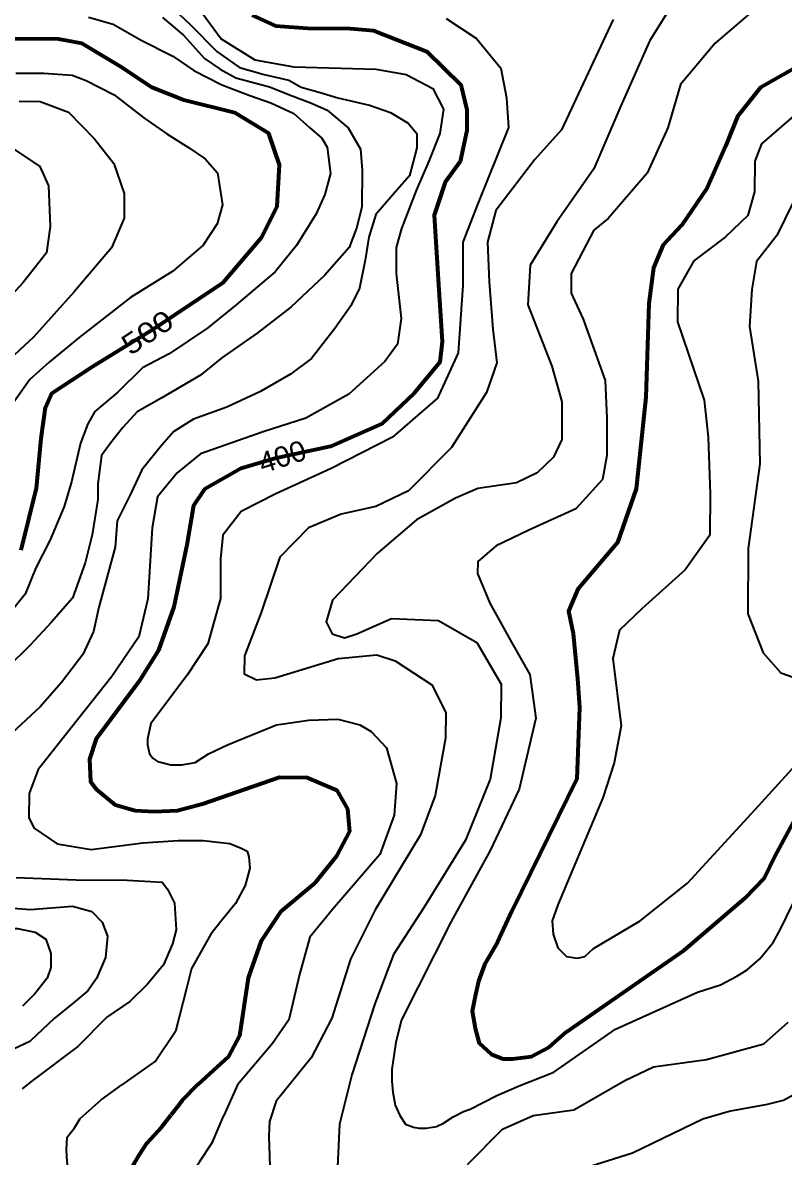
# Model space of a CAD drawing. Header units: metres. Extents: x 552626 to 559174, y 1843804 to 1852371.
# Drawn here: x 554216 to 554848, y 1850451 to 1851393 of the extents above; entities that cross this region are included whole.
import ezdxf
from ezdxf.enums import TextEntityAlignment as Align

# ---------------------------------------------------------------- set-up
doc = ezdxf.new("R2010")
doc.units = ezdxf.units.M
doc.header["$LTSCALE"] = 6.8
doc.layers.add('1', color=7, linetype='Continuous', lineweight=25)
doc.layers.add('2', color=7, linetype='Continuous', lineweight=53)
doc.layers.add('4', color=7, linetype='Continuous')

msp = doc.modelspace()

# ---------------------------------------------------------------- linework, layer by layer
at = {"layer": '1'}
for points in [[(554874.35, 1851448.05), (554791.04, 1851376.34), (554762.07, 1851342.04), (554751.7, 1851305.99), (554734.55, 1851268.33), (554702.18, 1851230.77), (554690.28, 1851221), (554671.45, 1851185), (554671.35, 1851168.58), (554681.36, 1851147.17), (554699.65, 1851096.17), (554701.14, 1851064.96), (554700.95, 1851033.77), (554697.44, 1851014.09), (554675.3, 1850989.6), (554636.29, 1850971.79), (554609.15, 1850958.83), (554593.85, 1850945.79), (554593.79, 1850935.94), (554603.78, 1850911.25), (554622.18, 1850878.3), (554637.23, 1850851.93), (554642.08, 1850815.78), (554628.18, 1850756.77), (554604.18, 1850706.02), (554571.68, 1850647.12), (554530.58, 1850565.29), (554525.93, 1850546.7), (554523.95, 1850533.51), (554522.63, 1850524.28), (554522.63, 1850514.4), (554523.29, 1850505.17), (554525.27, 1850494.62), (554529.22, 1850486.05), (554533.83, 1850478.8), (554540.42, 1850476.17), (554545.03, 1850475.51), (554550.96, 1850475.51), (554559.52, 1850476.82), (554565.45, 1850479.46), (554573.35, 1850484.73), (554581.92, 1850489.35), (554587.61, 1850491.06), (554609.67, 1850502.41), (554628.32, 1850510.5), (554657.14, 1850521.81), (554708.1, 1850557.61), (554776.36, 1850588.4), (554795.32, 1850594.29), (554809.05, 1850601.49)], [(554764.01, 1851422.5), (554736.67, 1851378.35), (554712.66, 1851324.32), (554690.34, 1851271.92), (554659.62, 1851227.79), (554637.41, 1851191.81), (554635.52, 1851158.99), (554655.49, 1851107.97), (554663.76, 1851078.36), (554663.56, 1851047.17), (554656.71, 1851032.44), (554643.09, 1851019.39), (554626.13, 1851011.29), (554593.97, 1851006.56), (554575.32, 1850998.47), (554543.07, 1850980.62), (554510.77, 1850952.91), (554473.32, 1850913.74), (554468.13, 1850895.72), (554473.14, 1850885.83), (554483.27, 1850882.49), (554493.43, 1850885.7), (554522.26, 1850898.66), (554561.15, 1850896.77), (554593.16, 1850878.51), (554613.24, 1850843.91), (554613.07, 1850816), (554604.29, 1850765.16), (554583.68, 1850714.39), (554549.51, 1850658.79), (554523.89, 1850619.55), (554508.41, 1850578.6), (554489.44, 1850519.62), (554479.04, 1850478.64), (554477.09, 1850437.61)], [(554336.55, 1851409.12), (554355.43, 1851391.46), (554377.21, 1851369.4), (554396.11, 1851356.13), (554416.53, 1851350.15), (554436.95, 1851345.64), (554447.14, 1851339.73), (554463.18, 1851335.24), (554477.77, 1851330.76), (554504.02, 1851324.75), (554521.52, 1851318.79), (554536.07, 1851309.93), (554543.32, 1851301.12), (554543.25, 1851289.42), (554537.26, 1851266.07), (554526.96, 1851254.44), (554509.3, 1851234.09), (554503.33, 1851215.12), (554500.29, 1851196.14), (554495.76, 1851172.78), (554488.37, 1851158.21), (554475.1, 1851139.29), (554455.95, 1851114.56), (554438.34, 1851101.52), (554413.41, 1851087.06), (554385.58, 1851074.08), (554357.76, 1851064.02), (554341.62, 1851053.89), (554331.32, 1851042.26), (554315.12, 1851021.9), (554306.24, 1851002.95), (554294.41, 1850979.64), (554292.81, 1850957.72), (554279.35, 1850908.11), (554274.84, 1850887.67), (554265.95, 1850868.72), (554248.28, 1850845.45), (554230.62, 1850825.09), (554207.11, 1850803.31)], [(554361.68, 1851405.94), (554380.75, 1851379.97), (554408.76, 1851362.55), (554441.28, 1851356.6), (554509.34, 1851354.73), (554534.47, 1851350.27), (554556.59, 1851338.63), (554565.36, 1851321.34), (554562.28, 1851301.25), (554553.25, 1851278.32), (554542.74, 1851253.96), (554530.7, 1851222.43), (554526.17, 1851206.65), (554526.03, 1851185.11), (554530.23, 1851147.73), (554527.14, 1851126.2), (554516.69, 1851111.9), (554486.93, 1851084.79), (554451.28, 1851064.9), (554415.7, 1851053.63), (554363.79, 1851035.28), (554344.45, 1851019.6), (554328.05, 1850999.59), (554323.45, 1850973.76), (554320.12, 1850914.88), (554312.52, 1850883.32), (554290.12, 1850850.42), (554228.96, 1850773.23), (554221.43, 1850753.16), (554221.3, 1850733.05), (554225.69, 1850724.4), (554244.85, 1850711.35), (554272.94, 1850706.87), (554315.89, 1850712.34), (554345.22, 1850714.22), (554365.84, 1850714.22), (554388.04, 1850711.84), (554397.56, 1850707.87), (554402.32, 1850705.49), (554403.9, 1850700.73), (554404.7, 1850691.2), (554400.73, 1850676.92), (554392.8, 1850661.84), (554381.7, 1850648.35), (554372.18, 1850636.45), (554356.32, 1850607.88), (554352.12, 1850591.44), (554343.02, 1850555.58), (554326.59, 1850531.26), (554298.34, 1850511.32)], [(554270.73, 1851397.92), (554291.14, 1851391.94), (554314.43, 1851378.64), (554340.65, 1851365.32), (554358.1, 1851353.52), (554381.4, 1851341.68), (554404.72, 1851332.76), (554422.22, 1851326.8), (554441.15, 1851317.91), (554454.22, 1851306.14), (554464.4, 1851297.3), (554468.73, 1851289.97), (554471.52, 1851268.02), (554467.02, 1851250.51), (554459.62, 1851234.48), (554443.38, 1851208.27), (554425.72, 1851186.45), (554393.4, 1851158.88), (554369.91, 1851140.03), (554337.63, 1851118.31), (554315.65, 1851106.75), (554295.07, 1851086.42), (554275.98, 1851070.46), (554270.07, 1851060.26), (554264.12, 1851044.22), (554256.62, 1851012.11), (554250.65, 1850991.68), (554238.78, 1850963.98), (554226.95, 1850940.67), (554218.05, 1850918.8), (554201.85, 1850898.44)], [(554332.09, 1851397.49), (554349.53, 1851382.76), (554366.94, 1851363.65), (554380.03, 1851354.8), (554393.14, 1851347.41), (554420.85, 1851339.92), (554439.79, 1851332.5), (554455.82, 1851326.55), (554468.93, 1851320.62), (554486.37, 1851305.89), (554496.49, 1851288.29), (554497.84, 1851270.74), (554497.65, 1851240.04), (554493.15, 1851222.53), (554487.21, 1851206.49), (554466.61, 1851183.23), (554438.69, 1851157.09), (554410.8, 1851135.34), (554381.45, 1851115.06), (554363.83, 1851100.56), (554331.57, 1851081.76), (554311.04, 1851070.19), (554299.28, 1851057.11), (554288.97, 1851044.02), (554281.6, 1851033.83), (554278.53, 1851010.46), (554278.45, 1850997.31), (554273.88, 1850968.1), (554267.89, 1850944.75), (554257.48, 1850915.58), (554239.82, 1850895.23), (554222.17, 1850876.34), (554203.06, 1850857.46)], [(554567.54, 1851396.77), (554592.8, 1851380.2), (554612.94, 1851355.44), (554617.86, 1851330.79), (554619.39, 1851306.15), (554593.63, 1851242.28), (554581.59, 1851211.16), (554581.36, 1851175.05), (554577.63, 1851119.25), (554560.48, 1851081.6), (554523.07, 1851049), (554472.17, 1851023.05), (554426.38, 1851001.99), (554397.54, 1850987.4), (554382.2, 1850967.79), (554380.38, 1850948.1), (554380.18, 1850915.27), (554369.79, 1850877.57), (554352.72, 1850851.41), (554322.4, 1850811.29), (554319.63, 1850798.35), (554319.63, 1850793.72), (554321.48, 1850786.33), (554324.25, 1850782.63), (554327.95, 1850779.86), (554331.64, 1850778.93), (554339.03, 1850777.08), (554348.27, 1850777.08), (554359.36, 1850778.93), (554370.44, 1850786.33), (554386.14, 1850793.72), (554426.79, 1850810.37), (554453.58, 1850814.06), (554477.6, 1850814.99), (554496.07, 1850810.37), (554505.31, 1850804.82), (554518.07, 1850791.27), (554526.34, 1850761.66), (554524.48, 1850735.41), (554512.44, 1850702.65), (554473.26, 1850656.93), (554454.51, 1850634.06), (554445.86, 1850602.92), (554437.17, 1850565.21), (554423.51, 1850545.6), (554394.55, 1850511.3), (554383.18, 1850486.05)], [(554706.21, 1851395.87), (554685.64, 1851351.67), (554663.36, 1851304.2), (554641.22, 1851279.71), (554608.82, 1851237.23), (554601.89, 1851211), (554603.38, 1851178.16), (554606.51, 1851138.74), (554609.72, 1851110.81), (554601.11, 1851086.23), (554572.07, 1851040.45), (554536.33, 1851004.55), (554509.19, 1850991.59), (554480.4, 1850985.2), (554453.27, 1850973.88), (554429.44, 1850949.4), (554413.93, 1850903.53), (554400.18, 1850867.5), (554400.08, 1850852.72), (554410.2, 1850847.74), (554425.43, 1850849.28), (554477.96, 1850865.37), (554510.11, 1850868.45), (554525.3, 1850863.43), (554555.61, 1850843.54), (554567.3, 1850820.48), (554567.17, 1850799.14), (554558.42, 1850751.58), (554546.37, 1850718.82), (554508.78, 1850656.67), (554488.22, 1850615.76), (554472.7, 1850566.6), (554455.58, 1850533.87), (554426.6, 1850497.93), (554421.1, 1850480.8), (554420.52, 1850469.12), (554421.68, 1850427.09)], [(554069.3, 1851368.82), (554081.91, 1851361), (554108.08, 1851341.83), (554129.87, 1851322.69), (554148.81, 1851313.8), (554183.79, 1851300.43), (554208.55, 1851288.58), (554230.37, 1851273.82), (554237.57, 1851257.7), (554238.82, 1851224.07), (554235.76, 1851202.16), (554216.62, 1851177.44), (554196.03, 1851155.64), (554185.66, 1851133.78), (554167.93, 1851101.73), (554160.48, 1851078.39), (554154.48, 1851053.58), (554141.17, 1851027.35), (554108.81, 1850992.47), (554086.69, 1850960.45), (554069.3, 1850945.33)], [(554210.37, 1851351.4), (554233.75, 1851351.26), (554257.11, 1851349.65), (554268.77, 1851345.19), (554292.07, 1851333.35), (554316.78, 1851314.19), (554335.69, 1851300.92), (554354.61, 1851289.11), (554367.7, 1851280.25), (554377.86, 1851268.5), (554382.07, 1851242.16), (554377.59, 1851226.11), (554365.79, 1851208.64), (554340.82, 1851186.87), (554305.62, 1851165.17), (554263.05, 1851131.81), (554238.08, 1851111.51), (554221.92, 1851096.99), (554208.65, 1851078.07)], [(554213.16, 1851328), (554230.7, 1851327.89), (554254.01, 1851318.98), (554275.79, 1851296.91), (554291.73, 1851276.35), (554300.34, 1851251.45), (554300.21, 1851230.98), (554289.83, 1851206.2), (554258.92, 1851169.85), (554225.08, 1851132.06), (554201.57, 1851110.28)], [(554868.83, 1851326.72), (554829.54, 1851292.65), (554823.87, 1851278.23), (554823.71, 1851252.95), (554818.01, 1851233.11), (554799.29, 1851215.17), (554773.12, 1851195.47), (554759.95, 1851172.07), (554759.78, 1851144.97), (554781.69, 1851079.81), (554785.22, 1851049.08), (554786.79, 1851002.11), (554786.57, 1850967.79), (554765.92, 1850939.02), (554730.37, 1850906.74), (554711.65, 1850888.79), (554705.92, 1850865.34), (554713.01, 1850809.31), (554707.24, 1850778.64), (554697.75, 1850749.8), (554660.31, 1850660.74), (554655.7, 1850647.56), (554656.35, 1850636.35), (554660.31, 1850625.15), (554667.55, 1850617.9), (554676.77, 1850616.58), (554682.7, 1850617.9), (554689.95, 1850624.49), (554728.81, 1850647.56), (554768.01, 1850678.91), (554824.21, 1850739.97), (554863.55, 1850783.07)], [(554855.44, 1851243.67), (554842.24, 1851216.66), (554825.36, 1851195.09), (554821.49, 1851171.63), (554819.44, 1851140.94), (554826.6, 1851095.74), (554828.03, 1851027.09), (554818.28, 1850956.71), (554817.94, 1850902.52), (554830.76, 1850869.93), (554845.54, 1850853.58), (554865.96, 1850846.23)], [(554210.73, 1850683.43), (554260.39, 1850681.65), (554302.76, 1850681.39), (554331.97, 1850679.74), (554336.31, 1850673.87), (554342.08, 1850662.14), (554343.4, 1850640.2), (554340.41, 1850628.53), (554332.99, 1850611.03), (554319.75, 1850595.04), (554305.05, 1850580.51), (554285.97, 1850567.48), (554261.82, 1850543.28), (554222.75, 1850513.93), (554215.6, 1850507.96)], [(554096.7, 1850671.07), (554106.8, 1850652), (554119.86, 1850637.3), (554131.52, 1850632.84), (554146.12, 1850631.29), (554162.24, 1850639.96), (554179.78, 1850641.31), (554211.92, 1850641.11), (554226.51, 1850638.09), (554235.24, 1850632.19), (554239.55, 1850620.47), (554239.47, 1850608.78), (554236.5, 1850600.02), (554226.19, 1850586.93), (554215.9, 1850576.77)], [(554201.81, 1850658.67), (554222.25, 1850657.08), (554257.33, 1850659.78), (554273.38, 1850655.3), (554282.08, 1850646.47), (554286.39, 1850634.75), (554284.82, 1850617.22), (554277.41, 1850599.72), (554270.04, 1850589.54), (554258.29, 1850579.38), (554242.14, 1850566.33), (554222.51, 1850547.77)], [(554809.05, 1850601.49), (554817.55, 1850606.72), (554828.02, 1850615.88), (554839.13, 1850629.63), (554845.02, 1850640.1), (554855.48, 1850661.7)], [(554585.37, 1850445.13), (554614.3, 1850474.5), (554639.74, 1850485.84), (554673.59, 1850490.55), (554716.02, 1850514.91), (554739.77, 1850526.25), (554783.78, 1850532.54), (554831.21, 1850545.38), (554851.62, 1850563.31)], [(554158.38, 1850486.49), (554158.38, 1850491.26), (554161.96, 1850502.6), (554166.73, 1850508.56), (554181.03, 1850519.89), (554195.93, 1850531.23), (554208.45, 1850541.37), (554222.51, 1850547.77)], [(554255.5, 1850429.65), (554254.94, 1850436.39), (554253.75, 1850441.75), (554253.15, 1850447.72), (554252.55, 1850457.26), (554253.15, 1850468), (554259.11, 1850475.75), (554263.88, 1850483.51), (554281.16, 1850499.02), (554298.34, 1850511.32)], [(554676.53, 1850440.54), (554722.28, 1850455.03), (554780.82, 1850483.17), (554802.44, 1850489.58), (554834.47, 1850495.19), (554847.7, 1850498.57), (554871.46, 1850511.56)], [(554341.96, 1850379.72), (554341.96, 1850388.07), (554341.96, 1850401.19), (554341.96, 1850409.54), (554343.75, 1850417.89), (554349.11, 1850426.84), (554363.41, 1850448.32), (554373.55, 1850463.82), (554383.18, 1850486.05)]]:
    msp.add_lwpolyline(points, dxfattribs=at)
at = {"layer": '2'}
for points in [[(554406.59, 1851399.39), (554426.01, 1851390.67), (554452.55, 1851388.79), (554487.96, 1851388.56), (554507.42, 1851386.72), (554551.58, 1851369.26), (554579.73, 1851341.58), (554584.91, 1851320.92), (554584.8, 1851303.73), (554579.33, 1851277.99), (554566.83, 1851260.88), (554557.8, 1851233.43), (554561.01, 1851180.13), (554564.23, 1851128.55), (554562.35, 1851111.37), (554540.95, 1851085.72), (554514.23, 1851060.11), (554471.62, 1851041.47), (554425.52, 1851031.45), (554397.14, 1851023.03), (554366.94, 1851006.03), (554358, 1850992.34), (554352.48, 1850959.72), (554341.54, 1850908.22), (554328.92, 1850872.21), (554312.82, 1850846.53), (554277.11, 1850798.63), (554271.6, 1850781.71), (554272.52, 1850763.21), (554277.14, 1850756.74), (554292.84, 1850743.8), (554309.47, 1850739.18), (554325.18, 1850738.25), (554344.57, 1850739.18), (554365.3, 1850744.79), (554429.17, 1850766.73), (554452.19, 1850766.59), (554476.91, 1850756.12), (554485.66, 1850740.6), (554487.31, 1850721.68), (554476.56, 1850701.12), (554458.72, 1850678.89), (554430.24, 1850655), (554414.16, 1850631.04), (554403.34, 1850600.17), (554395.95, 1850552.09), (554386.99, 1850534.96), (554361.63, 1850511.55), (554348.51, 1850498.42), (554345.53, 1850494.25), (554339.06, 1850486.12)], [(554214.81, 1850955.35), (554227.53, 1851006.82), (554231.32, 1851048.03), (554235.03, 1851073.78), (554240.41, 1851085.77), (554274.18, 1851107.89), (554323.92, 1851138.51), (554382.57, 1851177.66), (554414.67, 1851215.25), (554427.22, 1851240.95), (554429.2, 1851275.29), (554420.51, 1851301.12), (554392.31, 1851318.48), (554349.9, 1851329.06), (554323.42, 1851339.53), (554296.98, 1851356.88), (554265.24, 1851375.98), (554245.8, 1851379.54), (554208.63, 1851379.77)], [(554857.41, 1851355.9), (554828.65, 1851339.39), (554809.39, 1851315.4), (554799.69, 1851291.35), (554784.18, 1851256.21), (554762.97, 1851224.82), (554747.59, 1851208.22), (554739.83, 1851189.72), (554735.82, 1851160.08), (554733.42, 1851082.2), (554725.3, 1851006.21), (554709.74, 1850961.8), (554677.02, 1850923.05), (554669.26, 1850904.56), (554672.97, 1850885.99), (554676.55, 1850848.87), (554678.31, 1850824.75), (554676.03, 1850765.42), (554622.1, 1850655.46), (554610.24, 1850629.75), (554599.7, 1850611.96), (554594.43, 1850597.45), (554591.79, 1850584.93), (554589.16, 1850572.41), (554591.79, 1850558.56), (554595.09, 1850546.04), (554604.97, 1850536.81), (554614.85, 1850532.86), (554622.75, 1850532.86), (554638.56, 1850534.83), (554653.06, 1850542.74), (554667.55, 1850555.27), (554765.24, 1850623.08), (554815.59, 1850666.28), (554831.94, 1850683.29), (554840.44, 1850700.96), (554873.79, 1850762.48)], [(554303.81, 1850402.38), (554303.81, 1850413.12), (554302.62, 1850423.26), (554305, 1850434.6), (554307.39, 1850443.54), (554312.75, 1850453.09), (554319.31, 1850463.23), (554331.23, 1850476.35), (554339.06, 1850486.12)]]:
    msp.add_lwpolyline(points, dxfattribs=at)

# ---------------------------------------------------------------- texts
at = {"layer": '4'}
for s, rotation, width, p in [('500', 33.757, 1.2, (554324.34, 1851129.04)), ('400', 17.741, 1.05, (554434.26, 1851024.95))]:
    msp.add_text(s, height=17, rotation=rotation, dxfattribs=dict(at, width=width)).set_placement(p, align=Align.CENTER)

doc.saveas('drawing.dxf')
